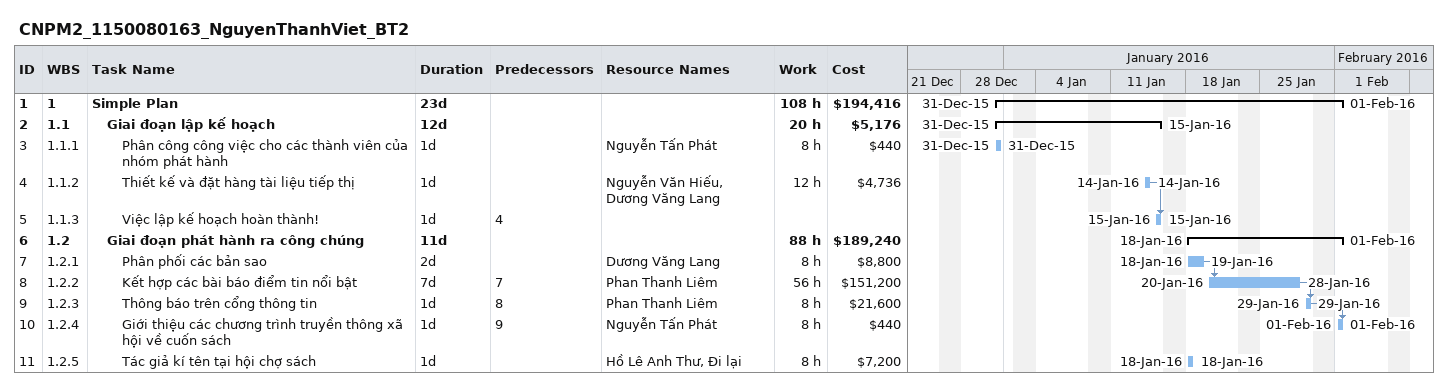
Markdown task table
CNPM2_1150080163_NguyenThanhViet_BT2

| ID | WBS | Task | Duration | Start | Finish | Predecessors | Resources | Work (h) | Cost ($) |
|---|---|---|---|---|---|---|---|---|---|
| 1 | 1 | **Simple Plan** | 23d | 2015-12-31 | 2016-02-01 |  |  | 108 | 194416 |
| 2 | 1.1 | **Giai đoạn lập kế hoạch** | 12d | 2015-12-31 | 2016-01-15 |  |  | 20 | 5176 |
| 3 | 1.1.1 | Phân công công việc cho các thành viên của nhóm phát hành | 1d | 2015-12-31 | 2015-12-31 |  | Nguyễn Tấn Phát | 8 | 440 |
| 4 | 1.1.2 | Thiết kế và đặt hàng tài liệu tiếp thị | 1d | 2016-01-14 | 2016-01-14 |  | Nguyễn Văn Hiếu, Dương Văng Lang | 12 | 4736 |
| 5 | 1.1.3 | Việc lập kế hoạch hoàn thành! | 1d | 2016-01-15 | 2016-01-15 | 4 |  |  |  |
| 6 | 1.2 | **Giai đoạn phát hành ra công chúng** | 11d | 2016-01-18 | 2016-02-01 |  |  | 88 | 189240 |
| 7 | 1.2.1 | Phân phối các bản sao | 2d | 2016-01-18 | 2016-01-19 |  | Dương Văng Lang | 8 | 8800 |
| 8 | 1.2.2 | Kết hợp các bài báo điểm tin nổi bật | 7d | 2016-01-20 | 2016-01-28 | 7 | Phan Thanh Liêm | 56 | 151200 |
| 9 | 1.2.3 | Thông báo trên cổng thông tin | 1d | 2016-01-29 | 2016-01-29 | 8 | Phan Thanh Liêm | 8 | 21600 |
| 10 | 1.2.4 | Giới thiệu các chương trình truyền thông xã hội về cuốn sách | 1d | 2016-02-01 | 2016-02-01 | 9 | Nguyễn Tấn Phát | 8 | 440 |
| 11 | 1.2.5 | Tác giả kí tên tại hội chợ sách | 1d | 2016-01-18 | 2016-01-18 |  | Hồ Lê Anh Thư, Đi lại | 8 | 7200 |
